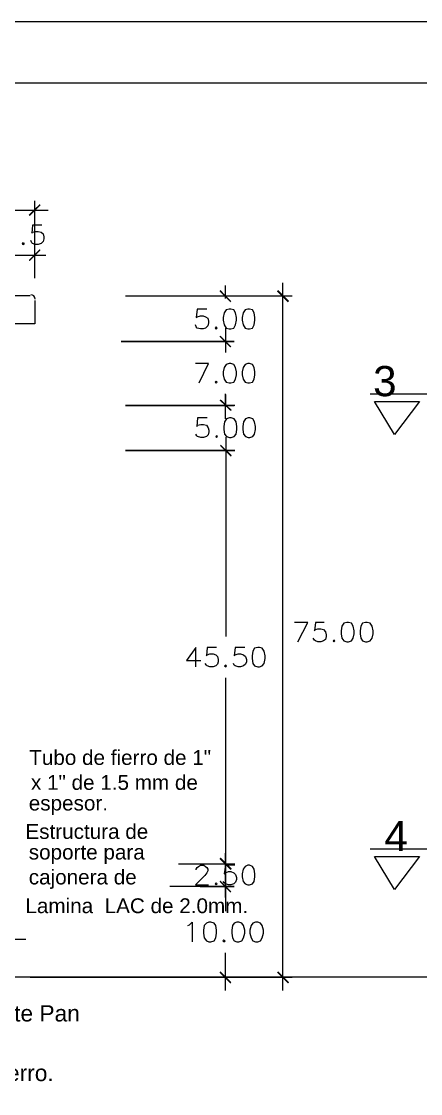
# Model space of a CAD drawing. Header units: inches. Extents: x 0.13 to 4.47, y 0.19 to 3.07.
# Drawn here: x 2.228 to 2.667, y 1.891 to 3.07 of the extents above; entities that cross this region are included whole.
import ezdxf

# ---------------------------------------------------------------- set-up
doc = ezdxf.new("R2010")
doc.units = ezdxf.units.IN
doc.header["$MEASUREMENT"] = 0
for name, color, linetype in [('PDF_PDF5_PDF12_PDF11_0', 7, 'Continuous'), ('PDF_PDF5_PDF12_PDF11_cotas', 7, 'Continuous'), ('PDF_PDF5_PDF12_PDF11_MESA', 7, 'Continuous'), ('PDF_PDF5_PDF12_PDF11_PIEZAS', 7, 'Continuous'), ('PDF_Texto', 7, 'Continuous')]:
    doc.layers.add(name, color=color, linetype=linetype)
doc.styles.add('PDF Arial', font='arial.ttf')

msp = doc.modelspace()

# ---------------------------------------------------------------- linework, layer by layer
at = {"layer": 'PDF_PDF5_PDF12_PDF11_0', "lineweight": 5}
for points in [[(2.2424, 2.804), (2.2424, 2.8728)], [(1.628, 2.8626), (2.2573, 2.8626)], [(2.2424, 2.7878), (2.2424, 2.8231)], [(2.2545, 2.8129), (2.2424, 2.8129), (2.2174, 2.8129), (2.2053, 2.8129)], [(2.5155, 2.0044), (2.5155, 2.7827)], [(2.4523, 2.7655), (2.4523, 2.7683), (2.4523, 2.7799)], [(2.2424, 2.7632), (2.2424, 2.7376), (1.6452, 2.7376), (1.6471, 2.7376)], [(2.2373, 2.7683), (1.7009, 2.7683)], [(2.3423, 2.7683), (2.5257, 2.7683)], [(2.4245, 2.7683), (2.4621, 2.7683)], [(2.4523, 2.733), (2.4523, 2.7061)], [(2.4621, 2.7181), (2.3376, 2.7181), (2.4621, 2.7181)], [(2.4523, 2.7205), (2.4523, 2.7181), (2.4523, 2.7065)], [(2.4523, 2.6331), (2.4523, 2.6605)], [(2.4528, 2.6462), (2.4528, 2.648), (2.4528, 2.6601)], [(2.4626, 2.648), (2.3423, 2.648), (2.4621, 2.648)], [(2.4528, 2.6132), (2.4528, 2.394)], [(2.4626, 2.5983), (2.3423, 2.5983), (2.4626, 2.5983)], [(2.4528, 2.6006), (2.4528, 2.5983), (2.4528, 2.5862)], [(2.4528, 2.1288), (2.4528, 2.3485)], [(2.4523, 2.107), (2.4523, 2.1191), (2.4523, 2.1437), (2.4523, 2.1557)], [(2.4008, 2.1437), (2.4626, 2.1437)], [(2.4245, 2.1437), (2.4621, 2.1437)], [(2.4523, 2.1339), (2.4523, 2.0917)], [(2.4245, 2.1191), (2.4621, 2.1191), (2.391, 2.1191)], [(1.655, 2.061), (2.2327, 2.061)], [(2.4523, 2.0044), (2.4523, 2.0461)], [(2.9534, 2.0192), (0.3635, 2.0192)], [(2.2373, 2.0192), (2.4876, 2.0192)], [(2.3223, 2.0192), (2.5257, 2.0192)], [(2.4245, 2.0192), (2.4621, 2.0192)]]:
    msp.add_lwpolyline(points, dxfattribs=at)
at = {"layer": 'PDF_PDF5_PDF12_PDF11_0', "lineweight": 13}
for points in [[(2.2503, 2.8463), (2.2401, 2.8463), (2.2392, 2.8375), (2.2401, 2.8384), (2.2429, 2.8393), (2.2461, 2.8393), (2.2494, 2.8384), (2.2517, 2.8366), (2.2526, 2.8333), (2.2526, 2.831), (2.2517, 2.8282), (2.2494, 2.8259), (2.2461, 2.8249), (2.2429, 2.8249), (2.2401, 2.8259), (2.2392, 2.8268), (2.2383, 2.8291)], [(2.4319, 2.7539), (2.4212, 2.7539), (2.4203, 2.7446), (2.4212, 2.7455), (2.4249, 2.7465), (2.4277, 2.7465), (2.4305, 2.7455), (2.4328, 2.7437), (2.4338, 2.7404), (2.4338, 2.7386), (2.4328, 2.7353), (2.4305, 2.733), (2.4277, 2.7321), (2.4249, 2.7321), (2.4212, 2.733), (2.4203, 2.7344), (2.4194, 2.7367)], [(2.4235, 2.6726), (2.4338, 2.694), (2.4194, 2.694)], [(2.4324, 2.6341), (2.4217, 2.6341), (2.4208, 2.6248), (2.4217, 2.6262), (2.4254, 2.6271), (2.4282, 2.6271), (2.4314, 2.6262), (2.4333, 2.6234), (2.4342, 2.6206), (2.4342, 2.6188), (2.4333, 2.6155), (2.4314, 2.6136), (2.4282, 2.6127), (2.4254, 2.6127), (2.4217, 2.6136), (2.4208, 2.6146), (2.4198, 2.6164)], [(2.5322, 2.3879), (2.5429, 2.4093), (2.5285, 2.4093)], [(2.561, 2.4093), (2.5513, 2.4093), (2.5503, 2.4), (2.5513, 2.4014), (2.554, 2.4023), (2.5573, 2.4023), (2.5601, 2.4014), (2.5624, 2.3991), (2.5633, 2.3958), (2.5633, 2.394), (2.5624, 2.3907), (2.5601, 2.3889), (2.5573, 2.3879), (2.554, 2.3879), (2.5513, 2.3889), (2.5503, 2.3898), (2.5489, 2.3921)], [(2.4198, 2.3605), (2.4198, 2.3819), (2.4096, 2.3675), (2.4254, 2.3675)], [(2.4426, 2.3819), (2.4324, 2.3819), (2.4314, 2.3726), (2.4324, 2.3735), (2.4352, 2.3749), (2.4389, 2.3749), (2.4417, 2.3735), (2.4435, 2.3717), (2.4444, 2.3684), (2.4444, 2.3661), (2.4435, 2.3633), (2.4417, 2.3615), (2.4389, 2.3605), (2.4352, 2.3605), (2.4324, 2.3615), (2.4314, 2.3624), (2.4301, 2.3643)], [(2.4737, 2.3819), (2.463, 2.3819), (2.4621, 2.3726), (2.463, 2.3735), (2.4663, 2.3749), (2.4691, 2.3749), (2.4723, 2.3735), (2.4746, 2.3717), (2.4756, 2.3684), (2.4756, 2.3661), (2.4746, 2.3633), (2.4723, 2.3615), (2.4691, 2.3605), (2.4663, 2.3605), (2.463, 2.3615), (2.4621, 2.3624), (2.4612, 2.3643)], [(2.4203, 2.1372), (2.4203, 2.1381), (2.4212, 2.14), (2.4226, 2.1409), (2.4249, 2.1423), (2.4287, 2.1423), (2.4305, 2.1409), (2.4319, 2.14), (2.4328, 2.1381), (2.4328, 2.1362), (2.4319, 2.1339), (2.4296, 2.1311), (2.4194, 2.1209), (2.4338, 2.1209)], [(2.4626, 2.1423), (2.4523, 2.1423), (2.4509, 2.133), (2.4523, 2.1339), (2.4556, 2.1353), (2.4584, 2.1353), (2.4616, 2.1339), (2.4635, 2.1321), (2.4644, 2.1288), (2.4644, 2.1265), (2.4635, 2.1237), (2.4616, 2.1218), (2.4584, 2.1209), (2.4556, 2.1209), (2.4523, 2.1218), (2.4509, 2.1228), (2.45, 2.1246)], [(2.411, 2.0759), (2.4129, 2.0768), (2.4157, 2.0796), (2.4157, 2.0582)]]:
    msp.add_lwpolyline(points, dxfattribs=at)
for points in [[(2.2294, 2.8268), (2.2285, 2.8259), (2.2294, 2.8249), (2.2313, 2.8259)], [(2.4565, 2.7539), (2.4533, 2.753), (2.4509, 2.7497), (2.45, 2.7446), (2.45, 2.7418), (2.4509, 2.7367), (2.4533, 2.733), (2.4565, 2.7321), (2.4584, 2.7321), (2.4616, 2.733), (2.4635, 2.7367), (2.4644, 2.7418), (2.4644, 2.7446), (2.4635, 2.7497), (2.4616, 2.753), (2.4584, 2.7539)], [(2.477, 2.7539), (2.4742, 2.753), (2.4718, 2.7497), (2.4709, 2.7446), (2.4709, 2.7418), (2.4718, 2.7367), (2.4742, 2.733), (2.477, 2.7321), (2.4788, 2.7321), (2.4821, 2.733), (2.4839, 2.7367), (2.4848, 2.7418), (2.4848, 2.7446), (2.4839, 2.7497), (2.4821, 2.753), (2.4788, 2.7539)], [(2.4421, 2.7344), (2.4412, 2.733), (2.4421, 2.7321), (2.4431, 2.733)], [(2.4565, 2.694), (2.4533, 2.6931), (2.4509, 2.6898), (2.45, 2.6847), (2.45, 2.6814), (2.4509, 2.6768), (2.4533, 2.6736), (2.4565, 2.6726), (2.4584, 2.6726), (2.4616, 2.6736), (2.4635, 2.6768), (2.4644, 2.6814), (2.4644, 2.6847), (2.4635, 2.6898), (2.4616, 2.6931), (2.4584, 2.694)], [(2.477, 2.694), (2.4742, 2.6931), (2.4718, 2.6898), (2.4709, 2.6847), (2.4709, 2.6814), (2.4718, 2.6768), (2.4742, 2.6736), (2.477, 2.6726), (2.4788, 2.6726), (2.4821, 2.6736), (2.4839, 2.6768), (2.4848, 2.6814), (2.4848, 2.6847), (2.4839, 2.6898), (2.4821, 2.6931), (2.4788, 2.694)], [(2.4421, 2.6745), (2.4412, 2.6736), (2.4421, 2.6726), (2.4431, 2.6736)], [(2.457, 2.6341), (2.4537, 2.6331), (2.4514, 2.6299), (2.4505, 2.6248), (2.4505, 2.6215), (2.4514, 2.6164), (2.4537, 2.6136), (2.457, 2.6127), (2.4588, 2.6127), (2.4621, 2.6136), (2.464, 2.6164), (2.4649, 2.6215), (2.4649, 2.6248), (2.464, 2.6299), (2.4621, 2.6331), (2.4588, 2.6341)], [(2.4774, 2.6341), (2.4746, 2.6331), (2.4723, 2.6299), (2.4714, 2.6248), (2.4714, 2.6215), (2.4723, 2.6164), (2.4746, 2.6136), (2.4774, 2.6127), (2.4793, 2.6127), (2.4825, 2.6136), (2.4844, 2.6164), (2.4853, 2.6215), (2.4853, 2.6248), (2.4844, 2.6299), (2.4825, 2.6331), (2.4793, 2.6341)], [(2.4426, 2.6146), (2.4417, 2.6136), (2.4426, 2.6127), (2.4435, 2.6136)], [(2.5861, 2.4093), (2.5828, 2.4084), (2.5805, 2.4051), (2.5796, 2.4), (2.5796, 2.3968), (2.5805, 2.3921), (2.5828, 2.3889), (2.5861, 2.3879), (2.5879, 2.3879), (2.5912, 2.3889), (2.5931, 2.3921), (2.594, 2.3968), (2.594, 2.4), (2.5931, 2.4051), (2.5912, 2.4084), (2.5879, 2.4093)], [(2.6065, 2.4093), (2.6033, 2.4084), (2.6014, 2.4051), (2.6005, 2.4), (2.6005, 2.3968), (2.6014, 2.3921), (2.6033, 2.3889), (2.6065, 2.3879), (2.6084, 2.3879), (2.6116, 2.3889), (2.614, 2.3921), (2.6149, 2.3968), (2.6149, 2.4), (2.614, 2.4051), (2.6116, 2.4084), (2.6084, 2.4093)], [(2.4881, 2.3819), (2.4844, 2.381), (2.4825, 2.3777), (2.4816, 2.3726), (2.4816, 2.3698), (2.4825, 2.3643), (2.4844, 2.3615), (2.4881, 2.3605), (2.49, 2.3605), (2.4927, 2.3615), (2.4951, 2.3643), (2.496, 2.3698), (2.496, 2.3726), (2.4951, 2.3777), (2.4927, 2.381), (2.49, 2.3819)], [(2.5717, 2.3898), (2.5708, 2.3889), (2.5717, 2.3879), (2.5726, 2.3889)], [(2.4528, 2.3624), (2.4514, 2.3615), (2.4528, 2.3605), (2.4537, 2.3615)], [(2.477, 2.1423), (2.4742, 2.1409), (2.4718, 2.1381), (2.4709, 2.133), (2.4709, 2.1297), (2.4718, 2.1246), (2.4742, 2.1218), (2.477, 2.1209), (2.4788, 2.1209), (2.4821, 2.1218), (2.4839, 2.1246), (2.4848, 2.1297), (2.4848, 2.133), (2.4839, 2.1381), (2.4821, 2.1409), (2.4788, 2.1423)], [(2.4421, 2.1228), (2.4412, 2.1218), (2.4421, 2.1209), (2.4431, 2.1218)], [(2.4342, 2.0796), (2.4314, 2.0787), (2.4291, 2.0759), (2.4282, 2.0708), (2.4282, 2.0675), (2.4291, 2.0624), (2.4314, 2.0591), (2.4342, 2.0582), (2.4361, 2.0582), (2.4398, 2.0591), (2.4417, 2.0624), (2.4426, 2.0675), (2.4426, 2.0708), (2.4417, 2.0759), (2.4398, 2.0787), (2.4361, 2.0796)], [(2.4649, 2.0796), (2.4621, 2.0787), (2.4602, 2.0759), (2.4593, 2.0708), (2.4593, 2.0675), (2.4602, 2.0624), (2.4621, 2.0591), (2.4649, 2.0582), (2.4672, 2.0582), (2.4705, 2.0591), (2.4723, 2.0624), (2.4737, 2.0675), (2.4737, 2.0708), (2.4723, 2.0759), (2.4705, 2.0787), (2.4672, 2.0796)], [(2.4853, 2.0796), (2.4825, 2.0787), (2.4807, 2.0759), (2.4793, 2.0708), (2.4793, 2.0675), (2.4807, 2.0624), (2.4825, 2.0591), (2.4853, 2.0582), (2.4881, 2.0582), (2.4909, 2.0591), (2.4927, 2.0624), (2.4941, 2.0675), (2.4941, 2.0708), (2.4927, 2.0759), (2.4909, 2.0787), (2.4881, 2.0796)], [(2.4505, 2.0601), (2.4496, 2.0591), (2.4505, 2.0582), (2.4519, 2.0591)]]:
    msp.add_lwpolyline(points, close=True, dxfattribs=at)
at = {"layer": 'PDF_PDF5_PDF12_PDF11_0', "lineweight": 5}
for points in [[(2.6163, 2.6522), (2.666, 2.6522), (2.6386, 2.616)], [(2.6163, 2.152), (2.666, 2.152), (2.6386, 2.1158)]]:
    msp.add_lwpolyline(points, close=True, dxfattribs=at)
msp.add_arc((2.238, 2.7648), 0.00488, 0.0011, 89.9989, dxfattribs=at)
at = {"layer": 'PDF_PDF5_PDF12_PDF11_0', "transparency": 33554559}
for points in [[(2.2359, 2.8575), (2.2369, 2.8561), (2.248, 2.8695)], [(2.2369, 2.8561), (2.248, 2.8695), (2.2489, 2.8681)], [(2.248, 2.8198), (2.2369, 2.8064), (2.2359, 2.8078)], [(2.2489, 2.8184), (2.248, 2.8198), (2.2369, 2.8064)], [(2.4468, 2.7748), (2.4458, 2.7734), (2.4588, 2.7627)], [(2.4458, 2.7734), (2.4588, 2.7627), (2.4579, 2.7613)], [(2.5225, 2.7627), (2.509, 2.7734), (2.5104, 2.7748)], [(2.5211, 2.7613), (2.5225, 2.7627), (2.509, 2.7734)], [(2.4588, 2.7126), (2.4458, 2.7237), (2.4468, 2.7246)], [(2.4588, 2.7126), (2.4458, 2.7237), (2.4468, 2.7246)], [(2.4579, 2.7116), (2.4588, 2.7126), (2.4458, 2.7237)], [(2.4579, 2.7116), (2.4588, 2.7126), (2.4458, 2.7237)], [(2.4468, 2.6545), (2.4458, 2.6536), (2.4588, 2.6429)], [(2.4458, 2.6536), (2.4588, 2.6429), (2.4579, 2.642)], [(2.4472, 2.6545), (2.4463, 2.6536), (2.4593, 2.6429)], [(2.4463, 2.6536), (2.4593, 2.6429), (2.4584, 2.642)], [(2.4593, 2.5932), (2.4463, 2.6034), (2.4472, 2.6048)], [(2.4593, 2.5932), (2.4463, 2.6034), (2.4472, 2.6048)], [(2.4584, 2.5914), (2.4593, 2.5932), (2.4463, 2.6034)], [(2.4584, 2.5914), (2.4593, 2.5932), (2.4463, 2.6034)], [(2.4468, 2.1506), (2.4458, 2.1492), (2.4588, 2.1386)], [(2.4458, 2.1492), (2.4588, 2.1386), (2.4579, 2.1372)], [(2.4472, 2.1506), (2.4463, 2.1492), (2.4593, 2.1386)], [(2.4463, 2.1492), (2.4593, 2.1386), (2.4584, 2.1372)], [(2.4588, 2.1135), (2.4458, 2.1242), (2.4468, 2.1256)], [(2.4588, 2.1135), (2.4458, 2.1242), (2.4468, 2.1256)], [(2.4579, 2.1121), (2.4588, 2.1135), (2.4458, 2.1242)], [(2.4579, 2.1121), (2.4588, 2.1135), (2.4458, 2.1242)], [(2.4468, 2.0257), (2.4458, 2.0243), (2.4588, 2.0136)], [(2.4458, 2.0243), (2.4588, 2.0136), (2.4579, 2.0122)], [(2.5104, 2.0257), (2.509, 2.0243), (2.5225, 2.0136)], [(2.509, 2.0243), (2.5225, 2.0136), (2.5211, 2.0122)]]:
    msp.add_solid(points, dxfattribs=at)
at = {"layer": 'PDF_PDF5_PDF12_PDF11_cotas', "lineweight": 5}
msp.add_lwpolyline([(0.1981, 3.0028), (4.407, 3.0028), (4.407, 0.2531), (0.1981, 0.2531)], close=True, dxfattribs=at)
at = {"layer": 'PDF_PDF5_PDF12_PDF11_MESA', "lineweight": 5}
for points in [[(2.6116, 2.6605), (2.9794, 2.6605)], [(2.6116, 2.1604), (2.9794, 2.1604)]]:
    msp.add_lwpolyline(points, dxfattribs=at)
at = {"layer": 'PDF_PDF5_PDF12_PDF11_PIEZAS', "lineweight": 5}
msp.add_lwpolyline([(4.4743, 3.0701), (4.4743, 0.1858), (0.1308, 0.1858), (0.1308, 3.0701)], close=True, dxfattribs=at)

# ---------------------------------------------------------------- texts
at = {"layer": 'PDF_Texto', "attachment_point": 7, "style": 'PDF Arial'}
for s, insert, char_height in [('3', (2.6149, 2.6576), 0.0332), ('Tubo de fierro de 1"', (2.2364, 2.2524), 0.016276), ('x 1" de 1.5 mm de', (2.2383, 2.225), 0.016276), ('espesor.', (2.2359, 2.1976), 0.01628), ('Estructura de', (2.2322, 2.1711), 0.016276), ('4', (2.6274, 2.1579), 0.0332), ('soporte para', (2.2359, 2.1437), 0.016276), ('cajonera de', (2.2359, 2.1163), 0.016276), ('Lamina  LAC de 2.0mm.', (2.2322, 2.0894), 0.016276), ('Tornillo de fijacion Autorroscante Pan', (1.8765, 1.9651), 0.017903), ('Melamine a las estructura de fierro.', (1.8714, 1.9047), 0.017903)]:
    msp.add_mtext(s, dxfattribs=dict(at, insert=insert, char_height=char_height))

doc.saveas('drawing.dxf')
